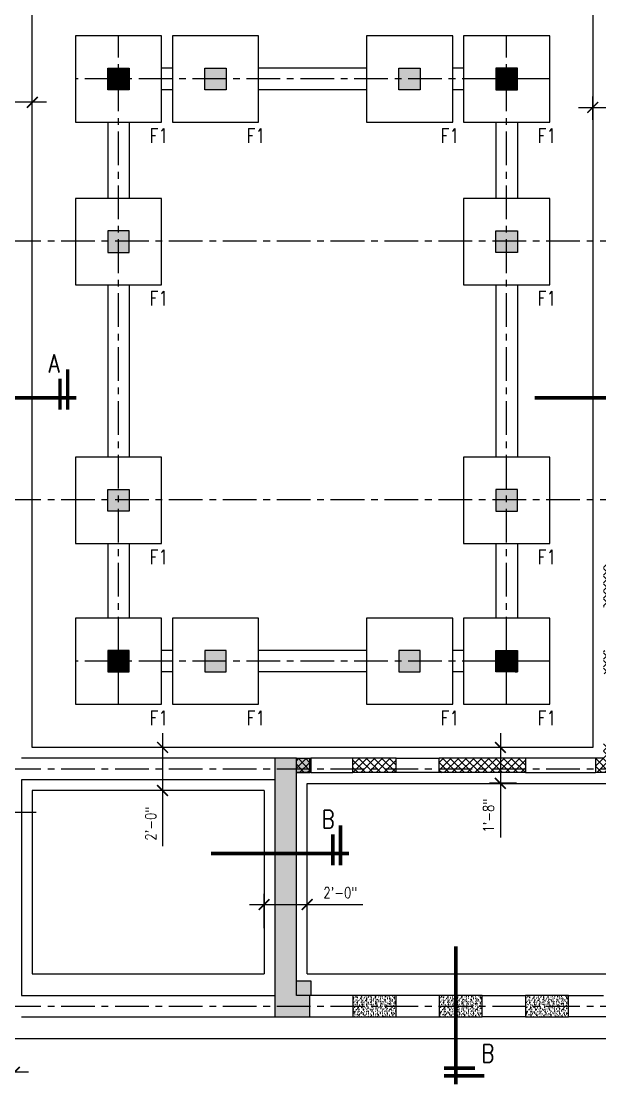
# Model space of a CAD drawing. Header units: inches. Extents: x 17147 to 26472, y -24737 to -16604.
# Drawn here: x 18952 to 19274, y -23865 to -23268 of the extents above; entities that cross this region are included whole.
import ezdxf

# ---------------------------------------------------------------- set-up
doc = ezdxf.new("R2010")
doc.units = ezdxf.units.IN
doc.header["$MEASUREMENT"] = 0
doc.linetypes.add('CENTER', pattern=[2, 1.25, -0.25, 0.25, -0.25])
for name, color, linetype in [('A-HATCH RCC', 8, 'Continuous'), ('A-TEXT-P', 242, 'Continuous'), ('A-WALL-B', 33, 'Continuous'), ('A-WALL-RAMPED EARTH', 4, 'Continuous'), ('DIM', 2, 'Continuous'), ('DOOR', 4, 'Continuous'), ('Grid line', 1, 'CENTER'), ('P-BEAM', 3, 'Continuous'), ('SECMARK', 2, 'Continuous'), ('TEXT3', 4, 'Continuous'), ('WALL', 3, 'Continuous'), ('WALL HATCH', 252, 'Continuous')]:
    doc.layers.add(name, color=color, linetype=linetype)
doc.styles.add('DIM 1_1 (A)', font='simplex.shx', dxfattribs={"width": 0.8})
doc.styles.add('DIM 1_4 (A)', font='simplex.shx', dxfattribs={"width": 0.8})
doc.styles.add('DIM 1_8 (A)', font='simplex.shx', dxfattribs={"width": 0.8})
doc.styles.add('DIM 3_16 (A)', font='simplex.shx', dxfattribs={"width": 0.8})
doc.dimstyles.new('DIM 3_16 (A)', dxfattribs={"dimtxt": 6, "dimasz": 6, "dimexe": 6, "dimexo": 6, "dimgap": 3, "dimtad": 1, "dimdec": 0, "dimzin": 3, "dimdsep": 46, "dimlunit": 4, "dimtxsty": 'DIM 3_16 (A)', "dimblk": 'ARCHTICK', "dimcen": 6, "dimdle": 8, "dimclrd": 2, "dimclre": 2, "dimclrt": 3, "dimadec": 0, "dimazin": 2, "dimtfac": 1, "dimtdec": 0, "dimtofl": 0, "dimtmove": 0, "dimatfit": 3, "dimfxl": 0, "dimtolj": 1, "dimtzin": 0, "dimlwd": -1, "dimlwe": -1, "dimarcsym": 0})
pattern_1 = [(45, (-39650.4576, -33702.42094), (-0.08838834765, 0.08838834765), [])]
pattern_2 = [(45, (-39650.4576, -33701.42094), (-0.08838834765, 0.08838834765), [])]

# ---------------------------------------------------------------- blocks, each defined once
blk = doc.blocks.new('_ARCHTICK')
at = {"color": 0, "linetype": 'ByBlock', "const_width": 0.15}
blk.add_lwpolyline([(-0.5, -0.5), (0.5, 0.5)], dxfattribs=at)
blk = doc.blocks.new('*D112')
at = {"layer": 'DEFPOINTS', "color": 0, "transparency": 16777216}
for p in [(18911.84, -23852.83), (18911.84, -23865.23), (18948.34, -23865.23)]:
    blk.add_point(p, dxfattribs=at)
at = {"layer": 'DIM', "color": 2, "transparency": 16777216}
for p, q in [((18911.84, -23859.23), (18911.84, -23846.83)), ((18948.34, -23859.23), (18948.34, -23846.83)), ((18956.34, -23852.83), (18903.84, -23852.83))]:
    blk.add_line(p, q, dxfattribs=at)
at = {"layer": 'DIM', "color": 2, "transparency": 16777216, "xscale": 6, "yscale": 6, "zscale": 6, "rotation": 180}
blk.add_blockref('_ARCHTICK', (18911.84, -23852.83), dxfattribs=at)
at = {"layer": 'DIM', "color": 2, "transparency": 16777216, "xscale": 6, "yscale": 6, "zscale": 6}
blk.add_blockref('_ARCHTICK', (18948.34, -23852.83), dxfattribs=at)
at = {"layer": 'DIM', "color": 3, "transparency": 16777216, "insert": (18930.09, -23846.25), "char_height": 6, "attachment_point": 5, "style": 'DIM 3_16 (A)'}
blk.add_mtext('\\A1;3\'-0"', dxfattribs=at)
blk = doc.blocks.new('*D116')
at = {"layer": 'DEFPOINTS', "color": 0, "transparency": 16777216}
for p in [(19045.89, -23672.04), (19030.87, -23696.04), (19045.89, -23696.04)]:
    blk.add_point(p, dxfattribs=at)
at = {"layer": 'DIM', "color": 2, "transparency": 16777216}
for p, q in [((19030.87, -23664.04), (19030.87, -23696.04)), ((19039.89, -23672.04), (19024.87, -23672.04)), ((19039.89, -23696.04), (19024.87, -23696.04)), ((19030.87, -23696.04), (19030.87, -23727.02))]:
    blk.add_line(p, q, dxfattribs=at)
at = {"layer": 'DIM', "color": 2, "transparency": 16777216, "xscale": 6, "yscale": 6, "zscale": 6}
for p, rotation in [((19030.87, -23672.04), 90), ((19030.87, -23696.04), 270)]:
    blk.add_blockref('_ARCHTICK', p, dxfattribs=dict(at, rotation=rotation))
at = {"layer": 'DIM', "color": 3, "transparency": 16777216, "insert": (19024.3, -23714.53), "char_height": 6, "attachment_point": 5, "rotation": 90, "style": 'DIM 3_16 (A)'}
blk.add_mtext('\\A1;2\'-0"', dxfattribs=at)
blk = doc.blocks.new('*D117')
at = {"layer": 'DEFPOINTS', "color": 0, "transparency": 16777216}
for p in [(19233.93, -23672.04), (19218.91, -23692.04), (19233.93, -23692.04)]:
    blk.add_point(p, dxfattribs=at)
at = {"layer": 'DIM', "color": 2, "transparency": 16777216}
for p, q in [((19218.91, -23664.04), (19218.91, -23692.04)), ((19227.93, -23672.04), (19212.91, -23672.04)), ((19227.93, -23692.04), (19212.91, -23692.04)), ((19218.91, -23692.04), (19218.91, -23722.1))]:
    blk.add_line(p, q, dxfattribs=at)
at = {"layer": 'DIM', "color": 2, "transparency": 16777216, "xscale": 6, "yscale": 6, "zscale": 6}
for p, rotation in [((19218.91, -23672.04), 90), ((19218.91, -23692.04), 270)]:
    blk.add_blockref('_ARCHTICK', p, dxfattribs=dict(at, rotation=rotation))
at = {"layer": 'DIM', "color": 3, "transparency": 16777216, "insert": (19212.34, -23710.07), "char_height": 6, "attachment_point": 5, "rotation": 90, "style": 'DIM 3_16 (A)'}
blk.add_mtext('\\A1;1\'-8"', dxfattribs=at)
blk = doc.blocks.new('*D119')
at = {"layer": 'DEFPOINTS', "color": 0, "transparency": 16777216}
for p in [(19111.34, -23759.48), (19087.34, -23778.58), (19111.34, -23778.58)]:
    blk.add_point(p, dxfattribs=at)
at = {"layer": 'DIM', "color": 2, "transparency": 16777216}
for p, q in [((19087.34, -23772.58), (19087.34, -23753.48)), ((19111.34, -23772.58), (19111.34, -23753.48)), ((19079.34, -23759.48), (19111.34, -23759.48)), ((19111.34, -23759.48), (19142.31, -23759.48))]:
    blk.add_line(p, q, dxfattribs=at)
at = {"layer": 'DIM', "color": 2, "transparency": 16777216, "xscale": 6, "yscale": 6, "zscale": 6, "rotation": 180}
blk.add_blockref('_ARCHTICK', (19087.34, -23759.48), dxfattribs=at)
at = {"layer": 'DIM', "color": 2, "transparency": 16777216, "xscale": 6, "yscale": 6, "zscale": 6}
blk.add_blockref('_ARCHTICK', (19111.34, -23759.48), dxfattribs=at)
at = {"layer": 'DIM', "color": 3, "transparency": 16777216, "insert": (19129.83, -23752.91), "char_height": 6, "attachment_point": 5, "style": 'DIM 3_16 (A)'}
blk.add_mtext('\\A1;2\'-0"', dxfattribs=at)
blk = doc.blocks.new('S1')
at = {"layer": 'SECMARK', "const_width": 0.25}
for points in [[(0, 9.61), (0, 0)], [(-1.976, 9.013), (0.825, 9.013)], [(-1.336, 8.479), (0.825, 8.479)]]:
    blk.add_lwpolyline(points, dxfattribs=at)
at = {"layer": 'TEXT3', "style": 'DIM 1_1 (A)', "width": 0.8}
blk.add_attdef('A', (-2.652, 6.418), '', height=1.5, dxfattribs=at)
blk = doc.blocks.new('*D131')
at = {"layer": 'DEFPOINTS', "color": 0, "transparency": 16777216}
for p in [(18938.34, -23313.05), (18938.34, -23326.97), (18958.34, -23326.97)]:
    blk.add_point(p, dxfattribs=at)
at = {"layer": 'P-BEAM', "color": 2, "transparency": 16777216}
for p, q in [((18938.34, -23320.97), (18938.34, -23307.05)), ((18958.34, -23320.97), (18958.34, -23307.05)), ((18938.34, -23313.05), (18908.28, -23313.05)), ((18966.34, -23313.05), (18938.34, -23313.05))]:
    blk.add_line(p, q, dxfattribs=at)
at = {"layer": 'P-BEAM', "color": 2, "transparency": 16777216, "xscale": 6, "yscale": 6, "zscale": 6, "rotation": 180}
blk.add_blockref('_ARCHTICK', (18938.34, -23313.05), dxfattribs=at)
at = {"layer": 'P-BEAM', "color": 2, "transparency": 16777216, "xscale": 6, "yscale": 6, "zscale": 6}
blk.add_blockref('_ARCHTICK', (18958.34, -23313.05), dxfattribs=at)
at = {"layer": 'P-BEAM', "color": 3, "transparency": 16777216, "insert": (18920.31, -23306.48), "char_height": 6, "attachment_point": 5, "style": 'DIM 3_16 (A)'}
blk.add_mtext('\\A1;1\'-8"', dxfattribs=at)
blk = doc.blocks.new('*D132')
at = {"layer": 'DEFPOINTS', "color": 0, "transparency": 16777216}
for p in [(19290.34, -23315.85), (19270.34, -23328.77), (19290.34, -23328.77)]:
    blk.add_point(p, dxfattribs=at)
at = {"layer": 'P-BEAM', "color": 2, "transparency": 16777216}
for p, q in [((19270.34, -23322.77), (19270.34, -23309.85)), ((19290.34, -23322.77), (19290.34, -23309.85)), ((19262.34, -23315.85), (19290.34, -23315.85)), ((19290.34, -23315.85), (19320.4, -23315.85))]:
    blk.add_line(p, q, dxfattribs=at)
at = {"layer": 'P-BEAM', "color": 2, "transparency": 16777216, "xscale": 6, "yscale": 6, "zscale": 6, "rotation": 180}
blk.add_blockref('_ARCHTICK', (19270.34, -23315.85), dxfattribs=at)
at = {"layer": 'P-BEAM', "color": 2, "transparency": 16777216, "xscale": 6, "yscale": 6, "zscale": 6}
blk.add_blockref('_ARCHTICK', (19290.34, -23315.85), dxfattribs=at)
at = {"layer": 'P-BEAM', "color": 3, "transparency": 16777216, "insert": (19308.37, -23309.28), "char_height": 6, "attachment_point": 5, "style": 'DIM 3_16 (A)'}
blk.add_mtext('\\A1;1\'-8"', dxfattribs=at)

msp = doc.modelspace()

# ---------------------------------------------------------------- hatches: boundary and pattern name
at = {"layer": 'A-HATCH RCC'}
h = msp.add_hatch(dxfattribs=at)
h.set_pattern_fill('_USER,_O', color=256, scale=3, angle=45, double=1, pattern_type=0)
h.set_pattern_definition([(45, (-13220144.9903, -107067503.427), (-2.12132034356, 2.12132034356), []), (135, (-13220144.9903, -107067503.427), (-2.12132034356, -2.12132034356), [])])
h.paths.add_polyline_path([(19276.33937, -23594.04359), (19284.33937, -23594.04359), (19284.33937, -23570.04359), (19276.33937, -23570.04359)])
h.paths.add_polyline_path([(19112.83937, -23678.04359), (19105.33937, -23678.04359), (19105.33937, -23686.04359), (19112.83937, -23686.04359)])
h.paths.add_polyline_path([(19136.83937, -23678.04359), (19136.83937, -23686.04359), (19160.83937, -23686.04359), (19160.83937, -23678.04359)])
h.paths.add_polyline_path([(19184.83937, -23678.04359), (19184.83937, -23686.04359), (19232.83937, -23686.04359), (19232.83937, -23678.04359)])
h.paths.add_polyline_path([(19271.83937, -23678.04359), (19271.83937, -23686.04359), (19384.33937, -23686.04359), (19384.33937, -23678.04359), (19284.33937, -23678.04359), (19284.33937, -23670.04359), (19276.33937, -23670.04359), (19276.33937, -23678.04359)])
h.paths.add_polyline_path([(19276.33937, -23631.04359), (19284.33937, -23631.04359), (19284.33937, -23618.04359), (19276.33937, -23618.04359)])
h = msp.add_hatch(dxfattribs=at)
h.set_pattern_fill('AR-SAND', color=256, scale=0.04, angle=90)
h.set_pattern_definition([(127.5, (-13275975.4064, -107078567.9895), (-1.957652949317, -0.06400125184), [0, -1.54432, 0, -1.7272, 0, -1.651]), (97.5, (-13275975.4064, -107078567.9895), (-2.867300402273, 1.79809313255), [0, -0.83312, 0, -1.39192, 0, -0.5334]), (57.5, (-13275975.4064, -107078569.2392), (-0.005748738714, 3.163969480966), [0, -0.508, 0, -1.8288, 0, -2.3876]), (47.5, (-13275975.4064, -107078569.2392), (-0.89171729303, 3.05422580989), [0, -0.254, 0, -1.19888, 0, -1.3716])])
h.paths.add_polyline_path([(19112.83937, -23822.04359), (19112.83937, -23810.04359), (19105.33937, -23810.04359), (19105.33937, -23678.04359), (19093.33937, -23678.04359), (19093.33937, -23822.04359)])
h.paths.add_polyline_path([(19376.83937, -23810.04359), (19376.83937, -23822.04359), (19396.33937, -23822.04359), (19396.33937, -23792.04359), (19384.33937, -23792.04359), (19384.33937, -23810.04359)])
h = msp.add_hatch(dxfattribs=at)
h.set_pattern_fill('AR-SAND', color=256, scale=0.04, angle=90)
h.set_pattern_definition([(127.5, (-13275975.4064, -107078831.9895), (-1.957652949317, -0.06400125184), [0, -1.54432, 0, -1.7272, 0, -1.651]), (97.5, (-13275975.4064, -107078831.9895), (-2.867300402273, 1.79809313255), [0, -0.83312, 0, -1.39192, 0, -0.5334]), (57.5, (-13275975.4064, -107078833.2392), (-0.005748738714, 3.163969480966), [0, -0.508, 0, -1.8288, 0, -2.3876]), (47.5, (-13275975.4064, -107078833.2392), (-0.89171729303, 3.05422580989), [0, -0.254, 0, -1.19888, 0, -1.3716])])
h.paths.add_polyline_path([(19136.83937, -23822.04359), (19160.83937, -23822.04359), (19160.83937, -23810.04359), (19136.83937, -23810.04359)])
h = msp.add_hatch(dxfattribs=at)
h.set_pattern_fill('AR-SAND', color=256, scale=0.04, angle=90)
h.set_pattern_definition([(127.5, (-13275927.4064, -107078831.9895), (-1.957652949317, -0.06400125184), [0, -1.54432, 0, -1.7272, 0, -1.651]), (97.5, (-13275927.4064, -107078831.9895), (-2.867300402273, 1.79809313255), [0, -0.83312, 0, -1.39192, 0, -0.5334]), (57.5, (-13275927.4064, -107078833.2392), (-0.005748738714, 3.163969480966), [0, -0.508, 0, -1.8288, 0, -2.3876]), (47.5, (-13275927.4064, -107078833.2392), (-0.89171729303, 3.05422580989), [0, -0.254, 0, -1.19888, 0, -1.3716])])
h.paths.add_polyline_path([(19184.83937, -23822.04359), (19208.83937, -23822.04359), (19208.83937, -23810.04359), (19184.83937, -23810.04359)])
h = msp.add_hatch(dxfattribs=at)
h.set_pattern_fill('AR-SAND', color=256, scale=0.04, angle=90)
h.set_pattern_definition([(127.5, (-13275879.4064, -107078831.9895), (-1.957652949317, -0.06400125184), [0, -1.54432, 0, -1.7272, 0, -1.651]), (97.5, (-13275879.4064, -107078831.9895), (-2.867300402273, 1.79809313255), [0, -0.83312, 0, -1.39192, 0, -0.5334]), (57.5, (-13275879.4064, -107078833.2392), (-0.005748738714, 3.163969480966), [0, -0.508, 0, -1.8288, 0, -2.3876]), (47.5, (-13275879.4064, -107078833.2392), (-0.89171729303, 3.05422580989), [0, -0.254, 0, -1.19888, 0, -1.3716])])
h.paths.add_polyline_path([(19232.83937, -23822.04359), (19256.83937, -23822.04359), (19256.83937, -23810.04359), (19232.83937, -23810.04359)])
at = {"layer": 'WALL HATCH'}
h = msp.add_hatch(color=256, dxfattribs=at)
h.paths.add_polyline_path([(19066.33937, -23294.04359), (19066.33937, -23306.04359), (19054.33937, -23306.04359), (19054.33937, -23294.04359)])
h.paths.add_polyline_path([(19000.33937, -23396.54359), (19012.33937, -23396.54359), (19012.33937, -23384.54359), (19000.33937, -23384.54359)])
h.paths.add_polyline_path([(19174.33937, -23294.04359), (19174.33937, -23306.04359), (19162.33937, -23306.04359), (19162.33937, -23294.04359)])
h.paths.add_polyline_path([(19228.33937, -23396.54359), (19216.33937, -23396.54359), (19216.33937, -23384.54359), (19228.33937, -23384.54359)])
h.paths.add_polyline_path([(19228.33937, -23528.54359), (19216.33937, -23528.54359), (19216.33937, -23540.54359), (19228.33937, -23540.54359)])
h.paths.add_polyline_path([(19174.33937, -23630.04359), (19174.33937, -23618.04359), (19162.33937, -23618.04359), (19162.33937, -23630.04359)])
h.paths.add_polyline_path([(19066.33937, -23630.04359), (19066.33937, -23618.04359), (19054.33937, -23618.04359), (19054.33937, -23630.04359)])
h.paths.add_polyline_path([(19000.33937, -23528.54359), (19012.33937, -23528.54359), (19012.33937, -23540.54359), (19000.33937, -23540.54359)])
h = msp.add_hatch(dxfattribs=at)
h.set_pattern_fill('ANSI31', color=256, style=0)
h.set_pattern_definition(pattern_2)
h.paths.add_polyline_path([(19012.33937, -23306.04359), (19006.33937, -23306.04359), (19006.33937, -23300.04359), (19012.33937, -23300.04359)])
h.paths.add_polyline_path([(19006.33937, -23306.04359), (19000.33937, -23306.04359), (19000.33937, -23300.04359), (19006.33937, -23300.04359)])
h.paths.add_polyline_path([(19006.33937, -23300.04359), (19000.33937, -23300.04359), (19000.33937, -23294.04359), (19006.33937, -23294.04359)])
h.paths.add_polyline_path([(19012.33937, -23300.04359), (19006.33937, -23300.04359), (19006.33937, -23294.04359), (19012.33937, -23294.04359)])
h = msp.add_hatch(dxfattribs=at)
h.set_pattern_fill('ANSI31', color=256, style=0)
h.set_pattern_definition(pattern_2)
h.paths.add_polyline_path([(19216.33937, -23306.04359), (19222.33937, -23306.04359), (19222.33937, -23300.04359), (19216.33937, -23300.04359)])
h.paths.add_polyline_path([(19222.33937, -23306.04359), (19228.33937, -23306.04359), (19228.33937, -23300.04359), (19222.33937, -23300.04359)])
h.paths.add_polyline_path([(19222.33937, -23300.04359), (19228.33937, -23300.04359), (19228.33937, -23294.04359), (19222.33937, -23294.04359)])
h.paths.add_polyline_path([(19216.33937, -23300.04359), (19222.33937, -23300.04359), (19222.33937, -23294.04359), (19216.33937, -23294.04359)])
h = msp.add_hatch(dxfattribs=at)
h.set_pattern_fill('ANSI31', color=256, style=0)
h.set_pattern_definition(pattern_1)
h.paths.add_polyline_path([(19012.33937, -23618.04359), (19006.33937, -23618.04359), (19006.33937, -23624.04359), (19012.33937, -23624.04359)])
h.paths.add_polyline_path([(19006.33937, -23618.04359), (19000.33937, -23618.04359), (19000.33937, -23624.04359), (19006.33937, -23624.04359)])
h.paths.add_polyline_path([(19006.33937, -23624.04359), (19000.33937, -23624.04359), (19000.33937, -23630.04359), (19006.33937, -23630.04359)])
h.paths.add_polyline_path([(19012.33937, -23624.04359), (19006.33937, -23624.04359), (19006.33937, -23630.04359), (19012.33937, -23630.04359)])
h = msp.add_hatch(dxfattribs=at)
h.set_pattern_fill('ANSI31', color=256, style=0)
h.set_pattern_definition(pattern_1)
h.paths.add_polyline_path([(19216.33937, -23618.04359), (19222.33937, -23618.04359), (19222.33937, -23624.04359), (19216.33937, -23624.04359)])
h.paths.add_polyline_path([(19222.33937, -23618.04359), (19228.33937, -23618.04359), (19228.33937, -23624.04359), (19222.33937, -23624.04359)])
h.paths.add_polyline_path([(19222.33937, -23624.04359), (19228.33937, -23624.04359), (19228.33937, -23630.04359), (19222.33937, -23630.04359)])
h.paths.add_polyline_path([(19216.33937, -23624.04359), (19222.33937, -23624.04359), (19222.33937, -23630.04359), (19216.33937, -23630.04359)])
for points in [[(19113.33937, -23678.04359), (19105.33937, -23678.04359), (19105.33937, -23686.04359), (19113.33937, -23686.04359)], [(19113.33937, -23802.04359), (19105.33937, -23802.04359), (19105.33937, -23810.04359), (19113.33937, -23810.04359)]]:
    msp.add_hatch(color=256, dxfattribs=at).paths.add_polyline_path(points)

# ---------------------------------------------------------------- linework, layer by layer
at = {"layer": 'A-TEXT-P'}
msp.add_line((18916.33937, -23708.04359), (18960.45241, -23708.04359), dxfattribs=at)
at = {"layer": 'A-WALL-B'}
for p, q in [((19105.33937, -23678.04359), (19112.83937, -23678.04359)), ((19112.83937, -23686.04359), (19112.83937, -23678.04359)), ((19105.33937, -23686.04359), (19112.83937, -23686.04359))]:
    msp.add_line(p, q, dxfattribs=at)
at = {"layer": 'A-WALL-RAMPED EARTH'}
for points in [[(19112.83937, -23810.04359), (19105.33937, -23810.04359), (19105.33937, -23678.04359), (19093.33937, -23678.04359), (19093.33937, -23822.04359), (19112.83937, -23822.04359)], [(19136.83937, -23822.04359), (19160.83937, -23822.04359), (19160.83937, -23810.04359), (19136.83937, -23810.04359)], [(19184.83937, -23822.04359), (19208.83937, -23822.04359), (19208.83937, -23810.04359), (19184.83937, -23810.04359)], [(19232.83937, -23822.04359), (19256.83937, -23822.04359), (19256.83937, -23810.04359), (19232.83937, -23810.04359)]]:
    msp.add_lwpolyline(points, close=True, dxfattribs=at)
at = {"layer": 'DOOR', "color": 6}
for points in [[(19012.33937, -23294.04359), (19012.33937, -23306.04359), (19000.33937, -23306.04359), (19000.33937, -23294.04359)], [(19066.33937, -23294.04359), (19066.33937, -23306.04359), (19054.33937, -23306.04359), (19054.33937, -23294.04359)], [(19174.33937, -23294.04359), (19174.33937, -23306.04359), (19162.33937, -23306.04359), (19162.33937, -23294.04359)], [(19216.33937, -23294.04359), (19216.33937, -23306.04359), (19228.33937, -23306.04359), (19228.33937, -23294.04359)], [(19000.33937, -23396.54359), (19012.33937, -23396.54359), (19012.33937, -23384.54359), (19000.33937, -23384.54359)], [(19228.33937, -23396.54359), (19216.33937, -23396.54359), (19216.33937, -23384.54359), (19228.33937, -23384.54359)], [(19000.33937, -23528.54359), (19012.33937, -23528.54359), (19012.33937, -23540.54359), (19000.33937, -23540.54359)], [(19228.33937, -23528.54359), (19216.33937, -23528.54359), (19216.33937, -23540.54359), (19228.33937, -23540.54359)], [(19012.33937, -23630.04359), (19012.33937, -23618.04359), (19000.33937, -23618.04359), (19000.33937, -23630.04359)], [(19066.33937, -23630.04359), (19066.33937, -23618.04359), (19054.33937, -23618.04359), (19054.33937, -23630.04359)], [(19174.33937, -23630.04359), (19174.33937, -23618.04359), (19162.33937, -23618.04359), (19162.33937, -23630.04359)], [(19216.33937, -23630.04359), (19216.33937, -23618.04359), (19228.33937, -23618.04359), (19228.33937, -23630.04359)], [(19105.33937, -23678.04359), (19113.33937, -23678.04359), (19113.33937, -23686.04359), (19105.33937, -23686.04359)], [(19105.33937, -23802.04359), (19113.33937, -23802.04359), (19113.33937, -23810.04359), (19105.33937, -23810.04359)]]:
    msp.add_lwpolyline(points, close=True, dxfattribs=at)
at = {"layer": 'Grid line', "ltscale": 15}
for p, q in [((19006.33937, -23648.04359), (19006.33937, -23276.04359)), ((19222.33937, -23648.04359), (19222.33937, -23276.04359)), ((19246.33937, -23300.04359), (18982.33937, -23300.04359)), ((18674.43286, -23390.04359), (19522.33937, -23390.04359)), ((18674.43286, -23534.04359), (19522.33937, -23534.04359)), ((19246.33937, -23624.04359), (18982.33937, -23624.04359)), ((18674.43286, -23684.04359), (19522.33937, -23684.04359)), ((18674.43286, -23816.04359), (19522.33937, -23816.04359))]:
    msp.add_line(p, q, dxfattribs=at)
at = {"layer": 'P-BEAM', "color": 2}
for p, q in [((19036.36223, -23294.04359), (19030.36223, -23294.04359)), ((19144.36223, -23294.04359), (19084.36223, -23294.04359)), ((19198.36223, -23294.04359), (19192.36223, -23294.04359)), ((19036.36223, -23306.04359), (19030.36223, -23306.04359)), ((19144.36223, -23306.04359), (19084.36223, -23306.04359)), ((19198.36223, -23306.04359), (19192.36223, -23306.04359)), ((19000.33937, -23324.04359), (19000.33937, -23366.54359)), ((19012.33937, -23324.04359), (19012.33937, -23366.54359)), ((19216.33937, -23324.04359), (19216.33937, -23366.54359)), ((19228.33937, -23324.04359), (19228.33937, -23366.54359)), ((19000.33937, -23414.54359), (19000.33937, -23510.54359)), ((19012.33937, -23414.54359), (19012.33937, -23510.54359)), ((19216.33937, -23414.54359), (19216.33937, -23510.54359)), ((19228.33937, -23414.54359), (19228.33937, -23510.54359)), ((19000.33937, -23558.54359), (19000.33937, -23600.04359)), ((19012.33937, -23558.54359), (19012.33937, -23600.04359)), ((19216.33937, -23558.54359), (19216.33937, -23600.04359)), ((19228.33937, -23558.54359), (19228.33937, -23600.04359)), ((19036.36223, -23618.04359), (19030.36223, -23618.04359)), ((19144.36223, -23618.04359), (19084.36223, -23618.04359)), ((19198.36223, -23618.04359), (19192.36223, -23618.04359)), ((19036.36223, -23630.04359), (19030.36223, -23630.04359)), ((19144.36223, -23630.04359), (19084.36223, -23630.04359)), ((19198.36223, -23630.04359), (19192.36223, -23630.04359)), ((19093.33937, -23678.04359), (18952.33937, -23678.04359)), ((19136.83937, -23678.04359), (19113.33937, -23678.04359)), ((19160.83937, -23678.04359), (19184.83937, -23678.04359)), ((19271.83937, -23678.04359), (19232.83937, -23678.04359)), ((19093.33937, -23690.04359), (18952.33937, -23690.04359)), ((18952.33937, -23690.04359), (18952.33937, -23810.04359)), ((19113.33937, -23686.04359), (19136.83937, -23686.04359)), ((19184.83937, -23686.04359), (19160.83937, -23686.04359)), ((19232.83937, -23686.04359), (19271.83937, -23686.04359)), ((18952.33937, -23810.04359), (19093.33937, -23810.04359)), ((19136.83937, -23810.04359), (19113.33937, -23810.04359)), ((19184.83937, -23810.04359), (19160.83937, -23810.04359)), ((19208.83937, -23810.04359), (19232.83937, -23810.04359)), ((19256.83937, -23810.04359), (19276.33937, -23810.04359)), ((18952.33937, -23822.04359), (19093.33937, -23822.04359)), ((19112.83937, -23822.04359), (19136.83937, -23822.04359)), ((19160.83937, -23822.04359), (19184.83937, -23822.04359)), ((19232.83937, -23822.04359), (19208.83937, -23822.04359)), ((19280.83937, -23822.04359), (19256.83937, -23822.04359))]:
    msp.add_line(p, q, dxfattribs=at)
at = {"layer": 'WALL'}
for p, q in [((18958.33937, -23672.04359), (18958.33937, -23252.04359)), ((19270.33937, -23252.04359), (19270.33937, -23672.04359)), ((19270.33937, -23672.04359), (18958.33937, -23672.04359)), ((19160.83937, -23678.04359), (19136.83937, -23678.04359)), ((19136.83937, -23686.04359), (19136.83937, -23678.04359)), ((19160.83937, -23686.04359), (19160.83937, -23678.04359)), ((19232.83937, -23678.04359), (19184.83937, -23678.04359)), ((19184.83937, -23686.04359), (19184.83937, -23678.04359)), ((19232.83937, -23678.04359), (19232.83937, -23686.04359)), ((19276.33937, -23678.04359), (19271.83937, -23678.04359)), ((19271.83937, -23678.04359), (19271.83937, -23686.04359)), ((19160.83937, -23686.04359), (19136.83937, -23686.04359)), ((19232.83937, -23686.04359), (19184.83937, -23686.04359)), ((19384.33937, -23686.04359), (19271.83937, -23686.04359)), ((19087.33937, -23696.04359), (18958.33937, -23696.04359)), ((18958.33937, -23696.04359), (18958.33937, -23798.04359)), ((19087.33937, -23696.04359), (19087.33937, -23798.04359)), ((19111.33937, -23798.04359), (19111.33937, -23692.04359)), ((19111.33937, -23692.04359), (19378.33937, -23692.04359)), ((18958.33937, -23798.04359), (19087.33937, -23798.04359)), ((19111.33937, -23798.04359), (19378.33937, -23798.04359)), ((18742.33937, -23834.04359), (19486.33937, -23834.04359))]:
    msp.add_line(p, q, dxfattribs=at)
for points in [[(18982.36223, -23324.04359), (19030.36223, -23324.04359), (19030.36223, -23276.04359), (18982.36223, -23276.04359)], [(19036.36223, -23324.04359), (19084.36223, -23324.04359), (19084.36223, -23276.04359), (19036.36223, -23276.04359)], [(19144.36223, -23324.04359), (19192.36223, -23324.04359), (19192.36223, -23276.04359), (19144.36223, -23276.04359)], [(19198.36223, -23324.04359), (19246.36223, -23324.04359), (19246.36223, -23276.04359), (19198.36223, -23276.04359)], [(18982.36223, -23414.54359), (19030.36223, -23414.54359), (19030.36223, -23366.54359), (18982.36223, -23366.54359)], [(19198.36223, -23414.54359), (19246.36223, -23414.54359), (19246.36223, -23366.54359), (19198.36223, -23366.54359)], [(18982.36223, -23558.54359), (19030.36223, -23558.54359), (19030.36223, -23510.54359), (18982.36223, -23510.54359)], [(19198.36223, -23558.54359), (19246.36223, -23558.54359), (19246.36223, -23510.54359), (19198.36223, -23510.54359)], [(18982.36223, -23648.04359), (19030.36223, -23648.04359), (19030.36223, -23600.04359), (18982.36223, -23600.04359)], [(19036.36223, -23648.04359), (19084.36223, -23648.04359), (19084.36223, -23600.04359), (19036.36223, -23600.04359)], [(19144.36223, -23648.04359), (19192.36223, -23648.04359), (19192.36223, -23600.04359), (19144.36223, -23600.04359)], [(19198.36223, -23648.04359), (19246.36223, -23648.04359), (19246.36223, -23600.04359), (19198.36223, -23600.04359)]]:
    msp.add_lwpolyline(points, close=True, dxfattribs=at)

# ---------------------------------------------------------------- block references
ref = msp.add_blockref('S1', (18905.93988, -23477.52749), dxfattribs=dict(xscale=8, yscale=8, zscale=8, rotation=270))
ref.add_attrib('A', 'A', (18967.47646, -23463.43051), dxfattribs={"layer": 'TEXT3', "height": 10, "style": 'DIM 1_8 (A)', "width": 0.8125})
ref = msp.add_blockref('S1', (19237.93988, -23477.52749), dxfattribs=dict(xscale=8, yscale=8, zscale=8, rotation=270))
ref.add_attrib('A', 'A', (19299.47646, -23463.43051), dxfattribs={"layer": 'TEXT3', "height": 10, "style": 'DIM 1_8 (A)', "width": 0.8125})
ref = msp.add_blockref('S1', (19057.82635, -23731.13126), dxfattribs=dict(xscale=8, yscale=8, zscale=8, rotation=270))
ref.add_attrib('A', 'B', (19119.36292, -23717.03428), dxfattribs={"layer": 'TEXT3', "height": 10, "style": 'DIM 1_8 (A)', "width": 0.8125})
ref = msp.add_blockref('S1', (19194.13581, -23782.70795), dxfattribs=dict(xscale=8, yscale=8, zscale=8, rotation=180))
ref.add_attrib('A', 'B', (19208.23279, -23847.32053), dxfattribs={"layer": 'TEXT3', "height": 10, "style": 'DIM 1_8 (A)', "width": 0.8125})

# ---------------------------------------------------------------- texts
at = {"layer": 'TEXT3', "style": 'DIM 1_4 (A)', "width": 0.8}
for p in [(19023.60872, -23335.60712), (19077.60872, -23335.60712), (19185.60872, -23335.60712), (19239.60872, -23335.60712), (19023.60872, -23426.10712), (19239.60872, -23426.10712), (19023.60872, -23570.10712), (19239.60872, -23570.10712), (19023.60872, -23659.60712), (19077.60872, -23659.60712), (19185.60872, -23659.60712), (19239.60872, -23659.60712)]:
    msp.add_text('F1', height=8, dxfattribs=at).set_placement(p)

# ---------------------------------------------------------------- dimensions: what is measured, and where the dimension line sits
at = {"layer": 'DIM'}
for base, p1, p2, picture, middle in [((19030.87269, -23696.04359), (19045.89147, -23672.04359), (19045.89147, -23696.04359), '*D116', (19024.30126, -23714.52931)), ((19218.9083, -23692.04359), (19233.92708, -23672.04359), (19233.92708, -23692.04359), '*D117', (19212.33687, -23710.07217))]:
    dim = msp.add_linear_dim(base=base, p1=p1, p2=p2, angle=90, dimstyle='DIM 3_16 (A)', dxfattribs=at)
    dim.commit()
    dim.dimension.update_dxf_attribs({"geometry": picture, "text_midpoint": middle})
for base, p1, p2, picture, middle in [((19111.33937, -23759.47988), (19087.33937, -23778.57764), (19111.33937, -23778.57764), '*D119', (19129.82509, -23752.90845)), ((18911.8393749372, -23852.8254825861), (18948.3393749167, -23865.2336680979), (18911.8393749372, -23865.2336680979), '*D112', (18930.0893749269, -23846.2540540146))]:
    dim = msp.add_linear_dim(base=base, p1=p1, p2=p2, dimstyle='DIM 3_16 (A)', dxfattribs=at)
    dim.commit()
    dim.dimension.update_dxf_attribs({"geometry": picture, "text_midpoint": middle})
at = {"layer": 'P-BEAM', "color": 2}
for base, p1, p2, picture, middle in [((18938.33937, -23313.05115), (18958.33937, -23326.96994), (18938.33937, -23326.96994), '*D131', (18920.3108, -23306.47972)), ((19290.33937, -23315.85396), (19270.33937, -23328.77077), (19290.33937, -23328.77077), '*D132', (19308.36795, -23309.28253))]:
    dim = msp.add_linear_dim(base=base, p1=p1, p2=p2, dimstyle='DIM 3_16 (A)', dxfattribs=at)
    dim.commit()
    dim.dimension.update_dxf_attribs({"geometry": picture, "text_midpoint": middle})

doc.saveas('drawing.dxf')
